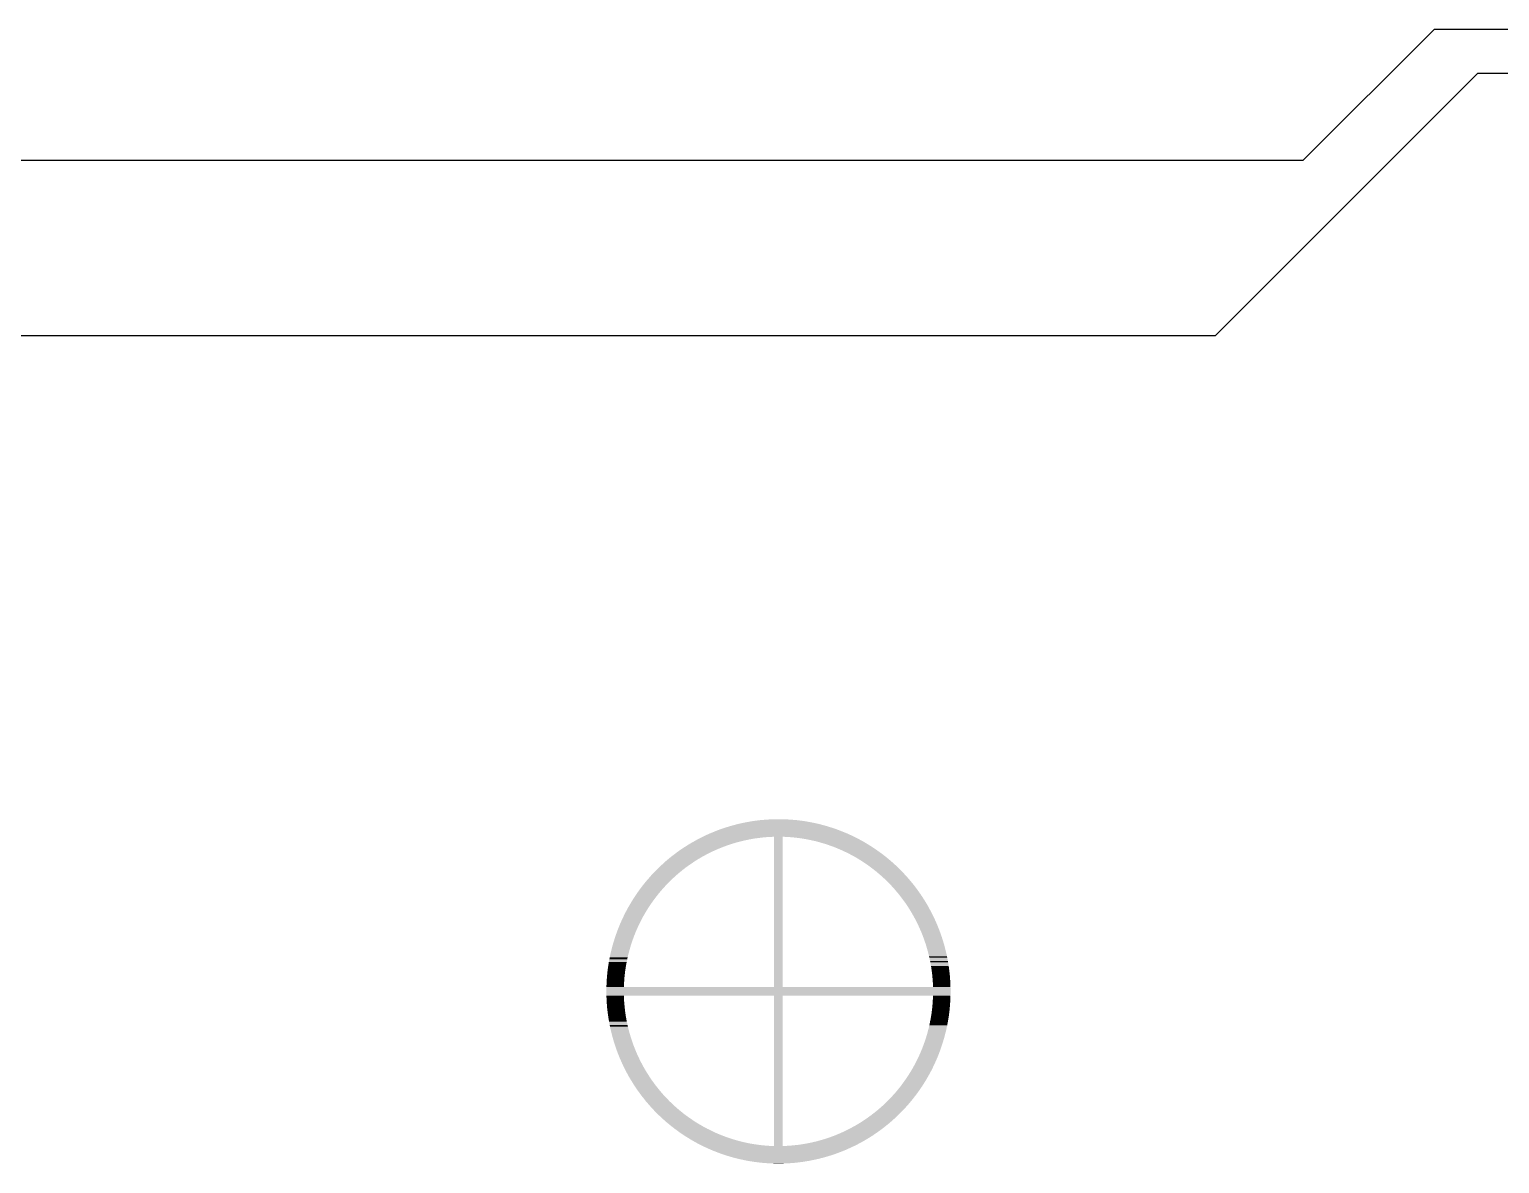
# Model space of a CAD drawing. Extents: x 295 to 953, y 10 to 290.
# Drawn here: x 728.5 to 749.86, y 112.92 to 129.39 of the extents above; entities that cross this region are included whole.
import ezdxf

# ---------------------------------------------------------------- set-up
doc = ezdxf.new("R2010")
doc.units = 0
doc.header["$LTSCALE"] = 5
doc.header["$MEASUREMENT"] = 0
doc.layers.get('0').update_dxf_attribs({"linetype": 'CONTINUOUS', "lineweight": 25})
doc.layers.add('DV-ABPB-A4_BOT', color=7, linetype='CONTINUOUS')

msp = doc.modelspace()

# ---------------------------------------------------------------- linework, layer by layer
at = {"color": 7}
for points in [[(739.592, 117.91), (739.533, 117.914), (739.182, 117.91), (739.236, 117.914)], [(739.533, 117.914), (739.521, 117.915), (739.236, 117.914), (739.254, 117.915)], [(739.521, 117.915), (739.46, 117.918), (739.254, 117.915), (739.307, 117.918)], [(739.46, 117.918), (739.45, 117.918), (739.307, 117.918), (739.331, 117.918)], [(739.45, 117.918), (739.378, 117.919), (739.331, 117.918), (739.378, 117.919)], [(740.416, 117.697), (740.364, 117.72), (738.356, 117.697), (738.407, 117.72)], [(740.364, 117.72), (740.351, 117.725), (738.407, 117.72), (738.421, 117.725)], [(740.351, 117.725), (740.298, 117.746), (738.421, 117.725), (738.473, 117.746)], [(740.298, 117.746), (740.284, 117.752), (738.473, 117.746), (738.487, 117.752)], [(740.284, 117.752), (740.231, 117.772), (738.487, 117.752), (738.54, 117.772)], [(740.231, 117.772), (740.217, 117.777), (738.54, 117.772), (738.554, 117.777)], [(740.217, 117.777), (740.163, 117.795), (738.554, 117.777), (738.607, 117.795)], [(740.163, 117.795), (740.15, 117.799), (738.607, 117.795), (738.622, 117.799)], [(740.15, 117.799), (740.095, 117.816), (738.622, 117.799), (738.675, 117.816)], [(740.095, 117.816), (740.082, 117.82), (738.675, 117.816), (738.69, 117.82)], [(740.082, 117.82), (740.027, 117.835), (738.69, 117.82), (738.744, 117.835)], [(740.027, 117.835), (740.013, 117.839), (738.744, 117.835), (738.759, 117.839)], [(740.013, 117.839), (739.957, 117.853), (738.759, 117.839), (738.813, 117.853)], [(739.957, 117.853), (739.944, 117.856), (738.813, 117.853), (738.828, 117.856)], [(739.944, 117.856), (739.888, 117.868), (738.828, 117.856), (738.883, 117.868)], [(739.888, 117.868), (739.874, 117.871), (738.883, 117.868), (738.898, 117.871)], [(739.874, 117.871), (739.818, 117.881), (738.898, 117.871), (738.953, 117.881)], [(739.818, 117.881), (739.804, 117.884), (738.953, 117.881), (738.968, 117.884)], [(739.804, 117.884), (739.747, 117.893), (738.968, 117.884), (739.023, 117.893)], [(739.747, 117.893), (739.734, 117.895), (739.023, 117.893), (739.039, 117.895)], [(739.734, 117.895), (739.676, 117.902), (739.039, 117.895), (739.094, 117.902)], [(739.676, 117.902), (739.663, 117.904), (739.094, 117.902), (739.11, 117.904)], [(739.663, 117.904), (739.605, 117.909), (739.11, 117.904), (739.165, 117.909)], [(739.605, 117.909), (739.592, 117.91), (739.165, 117.909), (739.182, 117.91)], [(738.493, 117.48), (738.511, 117.488), (737.97, 117.48), (737.982, 117.488)], [(738.511, 117.488), (738.574, 117.513), (737.982, 117.488), (738.02, 117.513)], [(738.574, 117.513), (738.591, 117.519), (738.02, 117.513), (738.03, 117.519)], [(738.591, 117.519), (738.637, 117.537), (738.03, 117.519), (738.057, 117.537)], [(738.637, 117.537), (738.698, 117.557), (738.057, 117.537), (738.09, 117.557)], [(738.698, 117.557), (738.701, 117.558), (738.09, 117.557), (738.092, 117.558)], [(738.701, 117.558), (738.766, 117.578), (738.092, 117.558), (738.125, 117.578)], [(738.766, 117.578), (738.823, 117.593), (738.125, 117.578), (738.152, 117.593)], [(738.823, 117.593), (738.831, 117.595), (738.152, 117.593), (738.156, 117.595)], [(738.831, 117.595), (738.897, 117.611), (738.156, 117.595), (738.184, 117.611)], [(738.897, 117.611), (738.963, 117.625), (738.184, 117.611), (738.209, 117.625)], [(738.963, 117.625), (738.979, 117.628), (738.209, 117.625), (738.214, 117.628)], [(738.979, 117.628), (739.03, 117.637), (738.214, 117.628), (738.232, 117.637)], [(739.03, 117.637), (739.097, 117.646), (738.232, 117.637), (738.251, 117.646)], [(739.097, 117.646), (739.164, 117.654), (738.251, 117.646), (738.266, 117.654)], [(739.164, 117.654), (739.231, 117.66), (738.266, 117.654), (738.277, 117.66)], [(739.231, 117.66), (739.239, 117.66), (738.277, 117.66), (738.278, 117.66)], [(739.239, 117.66), (739.298, 117.663), (738.278, 117.66), (738.284, 117.663)], [(739.298, 117.663), (739.322, 117.664), (738.284, 117.663), (738.286, 117.664)], [(740.485, 117.664), (740.48, 117.667), (738.286, 117.664), (738.291, 117.667)], [(740.48, 117.667), (740.429, 117.691), (738.291, 117.667), (738.342, 117.691)], [(740.429, 117.691), (740.416, 117.697), (738.342, 117.691), (738.356, 117.697)], [(739.449, 115.482), (739.449, 117.664), (739.322, 115.482), (739.322, 117.664)], [(740.491, 117.661), (740.485, 117.664), (739.517, 117.661), (739.449, 117.664)], [(740.501, 117.656), (740.491, 117.661), (739.584, 117.656), (739.517, 117.661)], [(740.515, 117.649), (740.501, 117.656), (739.651, 117.649), (739.584, 117.656)], [(740.533, 117.64), (740.515, 117.649), (739.718, 117.64), (739.651, 117.649)], [(740.544, 117.634), (740.533, 117.64), (739.753, 117.634), (739.718, 117.64)], [(740.554, 117.629), (740.544, 117.634), (739.785, 117.629), (739.753, 117.634)], [(740.578, 117.616), (740.554, 117.629), (739.851, 117.616), (739.785, 117.629)], [(740.606, 117.601), (740.578, 117.616), (739.917, 117.601), (739.851, 117.616)], [(740.607, 117.601), (740.606, 117.601), (739.92, 117.601), (739.917, 117.601)], [(740.635, 117.584), (740.607, 117.601), (739.982, 117.584), (739.92, 117.601)], [(740.668, 117.565), (740.635, 117.584), (740.047, 117.565), (739.982, 117.584)], [(740.668, 117.565), (740.668, 117.565), (740.049, 117.565), (740.047, 117.565)], [(740.701, 117.544), (740.668, 117.565), (740.112, 117.544), (740.049, 117.565)], [(740.729, 117.527), (740.701, 117.544), (740.159, 117.527), (740.112, 117.544)], [(740.738, 117.522), (740.729, 117.527), (740.175, 117.522), (740.159, 117.527)], [(740.775, 117.497), (740.738, 117.522), (740.238, 117.497), (740.175, 117.522)], [(740.789, 117.488), (740.775, 117.497), (740.258, 117.488), (740.238, 117.497)], [(740.814, 117.47), (740.789, 117.488), (740.3, 117.47), (740.258, 117.488)], [(738.098, 117.259), (738.154, 117.297), (737.694, 117.259), (737.736, 117.297)], [(738.154, 117.297), (738.167, 117.306), (737.736, 117.297), (737.745, 117.306)], [(738.167, 117.306), (738.211, 117.334), (737.745, 117.306), (737.778, 117.334)], [(738.211, 117.334), (738.242, 117.352), (737.778, 117.334), (737.799, 117.352)], [(738.242, 117.352), (738.269, 117.368), (737.799, 117.352), (737.82, 117.368)], [(738.269, 117.368), (738.32, 117.396), (737.82, 117.368), (737.855, 117.396)], [(738.32, 117.396), (738.328, 117.401), (737.855, 117.396), (737.862, 117.401)], [(738.328, 117.401), (738.389, 117.432), (737.862, 117.401), (737.903, 117.432)], [(738.389, 117.432), (738.404, 117.439), (737.903, 117.432), (737.912, 117.439)], [(738.404, 117.439), (738.45, 117.461), (737.912, 117.439), (737.943, 117.461)], [(738.45, 117.461), (738.493, 117.48), (737.943, 117.461), (737.97, 117.48)], [(740.847, 117.447), (740.814, 117.47), (740.35, 117.447), (740.3, 117.47)], [(740.854, 117.442), (740.847, 117.447), (740.361, 117.442), (740.35, 117.447)], [(740.895, 117.412), (740.854, 117.442), (740.422, 117.412), (740.361, 117.442)], [(740.904, 117.405), (740.895, 117.412), (740.434, 117.405), (740.422, 117.412)], [(740.936, 117.38), (740.904, 117.405), (740.481, 117.38), (740.434, 117.405)], [(740.96, 117.361), (740.936, 117.38), (740.514, 117.361), (740.481, 117.38)], [(740.978, 117.346), (740.96, 117.361), (740.54, 117.346), (740.514, 117.361)], [(741.015, 117.315), (740.978, 117.346), (740.589, 117.315), (740.54, 117.346)], [(741.021, 117.31), (741.015, 117.315), (740.597, 117.31), (740.589, 117.315)], [(741.063, 117.273), (741.021, 117.31), (740.654, 117.273), (740.597, 117.31)], [(741.068, 117.268), (741.063, 117.273), (740.661, 117.268), (740.654, 117.273)], [(737.845, 117.053), (737.887, 117.092), (737.494, 117.053), (737.528, 117.092)], [(737.887, 117.092), (737.904, 117.107), (737.528, 117.092), (737.541, 117.107)], [(737.904, 117.107), (737.938, 117.136), (737.541, 117.107), (737.569, 117.136)], [(737.938, 117.136), (737.965, 117.158), (737.569, 117.136), (737.59, 117.158)], [(737.965, 117.158), (737.99, 117.179), (737.59, 117.158), (737.61, 117.179)], [(737.99, 117.179), (738.029, 117.209), (737.61, 117.179), (737.64, 117.209)], [(738.029, 117.209), (738.043, 117.22), (737.64, 117.209), (737.652, 117.22)], [(738.043, 117.22), (738.096, 117.258), (737.652, 117.22), (737.692, 117.258)], [(738.096, 117.258), (738.098, 117.259), (737.692, 117.258), (737.694, 117.259)], [(741.105, 117.234), (741.068, 117.268), (740.709, 117.234), (740.661, 117.268)], [(741.121, 117.219), (741.105, 117.234), (740.728, 117.219), (740.709, 117.234)], [(741.147, 117.193), (741.121, 117.219), (740.763, 117.193), (740.728, 117.219)], [(741.171, 117.169), (741.147, 117.193), (740.793, 117.169), (740.763, 117.193)], [(741.188, 117.151), (741.171, 117.169), (740.816, 117.151), (740.793, 117.169)], [(741.22, 117.117), (741.188, 117.151), (740.855, 117.117), (740.816, 117.151)], [(741.229, 117.107), (741.22, 117.117), (740.867, 117.107), (740.855, 117.117)], [(741.268, 117.064), (741.229, 117.107), (740.914, 117.064), (740.867, 117.107)], [(741.27, 117.062), (741.268, 117.064), (740.917, 117.062), (740.914, 117.064)], [(741.31, 117.015), (741.27, 117.062), (740.966, 117.015), (740.917, 117.062)], [(737.636, 116.827), (737.653, 116.848), (737.32, 116.827), (737.334, 116.848)], [(737.653, 116.848), (737.685, 116.886), (737.334, 116.848), (737.361, 116.886)], [(737.685, 116.886), (737.697, 116.9), (737.361, 116.886), (737.371, 116.9)], [(737.697, 116.9), (737.736, 116.943), (737.371, 116.9), (737.403, 116.943)], [(737.736, 116.943), (737.742, 116.95), (737.403, 116.943), (737.409, 116.95)], [(737.742, 116.95), (737.789, 116.999), (737.409, 116.95), (737.448, 116.999)], [(737.789, 116.999), (737.837, 117.046), (737.448, 116.999), (737.487, 117.046)], [(737.837, 117.046), (737.845, 117.053), (737.487, 117.046), (737.494, 117.053)], [(741.314, 117.01), (741.31, 117.015), (740.971, 117.01), (740.966, 117.015)], [(741.349, 116.967), (741.314, 117.01), (741.013, 116.967), (740.971, 117.01)], [(741.359, 116.955), (741.349, 116.967), (741.025, 116.955), (741.013, 116.967)], [(741.387, 116.917), (741.359, 116.955), (741.059, 116.917), (741.025, 116.955)], [(741.402, 116.898), (741.387, 116.917), (741.076, 116.898), (741.059, 116.917)], [(741.424, 116.866), (741.402, 116.898), (741.103, 116.866), (741.076, 116.898)], [(741.443, 116.84), (741.424, 116.866), (741.125, 116.84), (741.103, 116.866)], [(737.465, 116.583), (737.494, 116.63), (737.173, 116.583), (737.198, 116.63)], [(737.494, 116.63), (737.504, 116.646), (737.198, 116.63), (737.207, 116.646)], [(737.504, 116.646), (737.531, 116.686), (737.207, 116.646), (737.231, 116.686)], [(737.531, 116.686), (737.546, 116.707), (737.231, 116.686), (737.243, 116.707)], [(737.546, 116.707), (737.57, 116.741), (737.243, 116.707), (737.264, 116.741)], [(737.57, 116.741), (737.59, 116.768), (737.264, 116.741), (737.281, 116.768)], [(737.59, 116.768), (737.611, 116.795), (737.281, 116.768), (737.299, 116.795)], [(737.611, 116.795), (737.636, 116.827), (737.299, 116.795), (737.32, 116.827)], [(741.46, 116.814), (741.443, 116.84), (741.146, 116.814), (741.125, 116.84)], [(741.483, 116.78), (741.46, 116.814), (741.172, 116.78), (741.146, 116.814)], [(741.495, 116.76), (741.483, 116.78), (741.187, 116.76), (741.172, 116.78)], [(741.521, 116.72), (741.495, 116.76), (741.216, 116.72), (741.187, 116.76)], [(741.529, 116.706), (741.521, 116.72), (741.227, 116.706), (741.216, 116.72)], [(741.557, 116.659), (741.529, 116.706), (741.259, 116.659), (741.227, 116.706)], [(741.562, 116.65), (741.557, 116.659), (741.265, 116.65), (741.259, 116.659)], [(741.591, 116.596), (741.562, 116.65), (741.299, 116.596), (741.265, 116.65)], [(737.362, 116.394), (737.392, 116.455), (737.083, 116.394), (737.11, 116.455)], [(737.393, 116.455), (737.424, 116.514), (737.11, 116.455), (737.138, 116.514)], [(737.424, 116.514), (737.428, 116.52), (737.138, 116.514), (737.141, 116.52)], [(737.428, 116.52), (737.458, 116.572), (737.141, 116.52), (737.167, 116.572)], [(737.458, 116.572), (737.465, 116.583), (737.167, 116.572), (737.173, 116.583)], [(741.593, 116.593), (741.591, 116.596), (741.301, 116.593), (741.299, 116.596)], [(741.623, 116.535), (741.593, 116.593), (741.335, 116.535), (741.301, 116.593)], [(741.624, 116.533), (741.623, 116.535), (741.336, 116.533), (741.335, 116.535)], [(741.652, 116.475), (741.624, 116.533), (741.368, 116.475), (741.336, 116.533)], [(741.655, 116.469), (741.652, 116.475), (741.371, 116.469), (741.368, 116.475)], [(741.679, 116.415), (741.655, 116.469), (741.399, 116.415), (741.371, 116.469)], [(737.276, 116.19), (737.282, 116.208), (737.007, 116.19), (737.013, 116.208)], [(737.282, 116.208), (737.302, 116.257), (737.013, 116.208), (737.03, 116.257)], [(737.302, 116.257), (737.307, 116.271), (737.03, 116.257), (737.035, 116.271)], [(737.307, 116.271), (737.33, 116.324), (737.035, 116.271), (737.055, 116.324)], [(737.33, 116.324), (737.334, 116.333), (737.055, 116.324), (737.058, 116.333)], [(737.334, 116.333), (737.36, 116.39), (737.058, 116.333), (737.082, 116.39)], [(737.36, 116.39), (737.362, 116.394), (737.082, 116.39), (737.083, 116.394)], [(741.684, 116.404), (741.679, 116.415), (741.405, 116.404), (741.399, 116.415)], [(741.704, 116.354), (741.684, 116.404), (741.428, 116.354), (741.405, 116.404)], [(741.711, 116.338), (741.704, 116.354), (741.435, 116.338), (741.428, 116.354)], [(741.728, 116.293), (741.711, 116.338), (741.455, 116.293), (741.435, 116.338)], [(741.736, 116.271), (741.728, 116.293), (741.464, 116.271), (741.455, 116.293)], [(741.751, 116.23), (741.736, 116.271), (741.481, 116.23), (741.464, 116.271)], [(741.76, 116.204), (741.751, 116.23), (741.49, 116.204), (741.481, 116.23)], [(741.771, 116.167), (741.76, 116.204), (741.504, 116.167), (741.49, 116.204)], [(737.212, 115.984), (737.22, 116.015), (736.95, 115.984), (736.958, 116.015)], [(737.22, 116.015), (737.231, 116.053), (736.958, 116.015), (736.967, 116.053)], [(737.231, 116.053), (737.239, 116.08), (736.967, 116.053), (736.974, 116.08)], [(737.239, 116.08), (737.252, 116.122), (736.974, 116.08), (736.986, 116.122)], [(737.252, 116.122), (737.26, 116.144), (736.986, 116.122), (736.993, 116.144)], [(737.26, 116.144), (737.276, 116.19), (736.993, 116.144), (737.007, 116.19)], [(741.781, 116.136), (741.771, 116.167), (741.514, 116.136), (741.504, 116.167)], [(741.791, 116.103), (741.781, 116.136), (741.526, 116.103), (741.514, 116.136)], [(741.801, 116.067), (741.791, 116.103), (741.536, 116.067), (741.526, 116.103)], [(741.808, 116.038), (741.801, 116.067), (741.545, 116.038), (741.536, 116.067)], [(741.818, 115.998), (741.808, 116.038), (741.556, 115.998), (741.545, 116.038)], [(741.824, 115.973), (741.818, 115.998), (741.563, 115.973), (741.556, 115.998)], [(737.167, 115.774), (737.175, 115.818), (736.91, 115.774), (736.917, 115.818)], [(737.175, 115.818), (737.18, 115.844), (736.917, 115.818), (736.921, 115.844)], [(737.18, 115.844), (737.188, 115.884), (736.921, 115.844), (736.929, 115.884)], [(737.188, 115.884), (737.195, 115.914), (736.929, 115.884), (736.935, 115.914)], [(737.195, 115.914), (737.203, 115.95), (736.935, 115.914), (736.942, 115.95)], [(737.203, 115.95), (737.212, 115.984), (736.942, 115.95), (736.95, 115.984)], [(741.834, 115.928), (741.824, 115.973), (741.573, 115.928), (741.563, 115.973)], [(741.838, 115.907), (741.834, 115.928), (741.578, 115.907), (741.573, 115.928)], [(741.847, 115.858), (741.838, 115.907), (741.589, 115.858), (741.578, 115.907)], [(741.85, 115.841), (741.847, 115.858), (741.592, 115.841), (741.589, 115.858)], [(741.859, 115.788), (741.85, 115.841), (741.601, 115.788), (741.592, 115.841)], [(741.861, 115.774), (741.859, 115.788), (741.604, 115.774), (741.601, 115.788)], [(737.144, 115.561), (737.148, 115.617), (736.889, 115.561), (736.893, 115.617)], [(737.148, 115.617), (737.149, 115.632), (736.893, 115.617), (736.894, 115.632)], [(737.149, 115.632), (737.155, 115.684), (736.894, 115.632), (736.899, 115.684)], [(737.155, 115.684), (737.157, 115.703), (736.899, 115.684), (736.901, 115.703)], [(737.157, 115.703), (737.164, 115.751), (736.901, 115.703), (736.907, 115.751)], [(737.164, 115.751), (737.167, 115.774), (736.907, 115.751), (736.91, 115.774)], [(741.868, 115.717), (741.861, 115.774), (741.612, 115.717), (741.604, 115.774)], [(741.869, 115.707), (741.868, 115.717), (741.614, 115.707), (741.612, 115.717)], [(741.876, 115.647), (741.869, 115.707), (741.621, 115.647), (741.614, 115.707)], [(741.876, 115.64), (741.876, 115.647), (741.621, 115.64), (741.621, 115.647)], [(741.881, 115.576), (741.876, 115.64), (741.627, 115.576), (741.621, 115.64)], [(741.881, 115.573), (741.881, 115.576), (741.627, 115.573), (741.627, 115.576)], [(741.885, 115.505), (741.881, 115.573), (741.631, 115.505), (741.627, 115.573)], [(741.886, 115.433), (741.885, 115.482), (736.885, 115.433), (736.886, 115.482)], [(741.886, 115.418), (741.886, 115.433), (736.885, 115.418), (736.885, 115.433)], [(741.886, 115.404), (741.886, 115.418), (736.885, 115.404), (736.885, 115.418)], [(741.885, 115.355), (741.886, 115.404), (736.886, 115.355), (736.885, 115.404)], [(737.14, 115.49), (737.143, 115.549), (736.886, 115.49), (736.889, 115.549)], [(737.14, 115.482), (737.14, 115.49), (736.886, 115.482), (736.886, 115.49)], [(737.141, 115.332), (737.14, 115.355), (736.886, 115.332), (736.886, 115.355)], [(737.143, 115.549), (737.144, 115.561), (736.889, 115.549), (736.889, 115.561)], [(739.449, 113.173), (739.449, 115.355), (739.322, 113.173), (739.322, 115.355)], [(741.885, 115.504), (741.885, 115.505), (741.631, 115.504), (741.631, 115.505)], [(741.885, 115.482), (741.885, 115.504), (741.631, 115.482), (741.631, 115.504)], [(741.885, 115.347), (741.885, 115.355), (741.631, 115.347), (741.631, 115.355)], [(737.141, 115.331), (737.141, 115.332), (736.887, 115.331), (736.886, 115.332)], [(737.144, 115.264), (737.141, 115.331), (736.89, 115.264), (736.887, 115.331)], [(737.145, 115.261), (737.144, 115.264), (736.89, 115.261), (736.89, 115.264)], [(737.15, 115.196), (737.145, 115.261), (736.895, 115.196), (736.89, 115.261)], [(737.151, 115.19), (737.15, 115.196), (736.895, 115.19), (736.895, 115.196)], [(737.158, 115.129), (737.151, 115.19), (736.902, 115.129), (736.895, 115.19)], [(741.87, 115.134), (741.872, 115.153), (741.614, 115.134), (741.617, 115.153)], [(741.872, 115.153), (741.877, 115.205), (741.617, 115.153), (741.622, 115.205)], [(741.877, 115.205), (741.878, 115.22), (741.622, 115.205), (741.623, 115.22)], [(741.878, 115.22), (741.882, 115.276), (741.623, 115.22), (741.628, 115.276)], [(741.883, 115.287), (741.885, 115.347), (741.628, 115.287), (741.631, 115.347)], [(741.882, 115.276), (741.883, 115.287), (741.628, 115.276), (741.628, 115.287)], [(737.159, 115.119), (737.158, 115.129), (736.903, 115.119), (736.902, 115.129)], [(737.167, 115.062), (737.159, 115.119), (736.911, 115.062), (736.903, 115.119)], [(737.17, 115.048), (737.167, 115.062), (736.913, 115.048), (736.911, 115.062)], [(737.179, 114.996), (737.17, 115.048), (736.921, 114.996), (736.913, 115.048)], [(737.183, 114.978), (737.179, 114.996), (736.924, 114.978), (736.921, 114.996)], [(737.193, 114.93), (737.183, 114.978), (736.933, 114.93), (736.924, 114.978)], [(737.198, 114.908), (737.193, 114.93), (736.938, 114.908), (736.933, 114.93)], [(741.829, 114.887), (741.837, 114.923), (741.569, 114.887), (741.577, 114.923)], [(741.837, 114.923), (741.842, 114.953), (741.577, 114.923), (741.584, 114.953)], [(741.842, 114.953), (741.85, 114.993), (741.584, 114.953), (741.591, 114.993)], [(741.85, 114.993), (741.854, 115.019), (741.591, 114.993), (741.597, 115.019)], [(741.854, 115.019), (741.861, 115.063), (741.597, 115.019), (741.604, 115.063)], [(741.861, 115.063), (741.864, 115.086), (741.604, 115.063), (741.608, 115.086)], [(741.864, 115.086), (741.87, 115.134), (741.608, 115.086), (741.614, 115.134)], [(737.208, 114.864), (737.198, 114.908), (736.947, 114.864), (736.938, 114.908)], [(737.215, 114.839), (737.208, 114.864), (736.953, 114.839), (736.947, 114.864)], [(737.226, 114.799), (737.215, 114.839), (736.963, 114.799), (736.953, 114.839)], [(737.235, 114.77), (737.226, 114.799), (736.971, 114.77), (736.963, 114.799)], [(737.246, 114.734), (737.235, 114.77), (736.981, 114.734), (736.971, 114.77)], [(737.257, 114.701), (737.246, 114.734), (736.99, 114.701), (736.981, 114.734)], [(741.778, 114.692), (741.785, 114.715), (741.512, 114.692), (741.519, 114.715)], [(741.785, 114.715), (741.797, 114.757), (741.519, 114.715), (741.533, 114.757)], [(741.797, 114.757), (741.804, 114.784), (741.533, 114.757), (741.541, 114.784)], [(741.804, 114.784), (741.814, 114.822), (741.541, 114.784), (741.552, 114.822)], [(741.814, 114.822), (741.822, 114.853), (741.552, 114.822), (741.56, 114.853)], [(741.822, 114.853), (741.829, 114.887), (741.56, 114.853), (741.569, 114.887)], [(737.267, 114.67), (737.257, 114.701), (737, 114.67), (736.99, 114.701)], [(737.281, 114.633), (737.267, 114.67), (737.012, 114.633), (737, 114.67)], [(737.291, 114.607), (737.281, 114.633), (737.021, 114.607), (737.012, 114.633)], [(737.307, 114.566), (737.291, 114.607), (737.035, 114.566), (737.021, 114.607)], [(737.316, 114.544), (737.307, 114.566), (737.043, 114.544), (737.035, 114.566)], [(737.336, 114.499), (737.316, 114.544), (737.06, 114.499), (737.043, 114.544)], [(737.343, 114.482), (737.336, 114.499), (737.067, 114.482), (737.06, 114.499)], [(741.69, 114.447), (741.713, 114.504), (741.411, 114.447), (741.438, 114.504)], [(741.713, 114.504), (741.717, 114.513), (741.438, 114.504), (741.442, 114.513)], [(741.717, 114.513), (741.736, 114.566), (741.442, 114.513), (741.464, 114.566)], [(741.736, 114.566), (741.741, 114.579), (741.464, 114.566), (741.47, 114.579)], [(741.741, 114.579), (741.758, 114.629), (741.47, 114.579), (741.489, 114.629)], [(741.758, 114.629), (741.764, 114.647), (741.489, 114.629), (741.495, 114.647)], [(741.764, 114.647), (741.778, 114.692), (741.495, 114.647), (741.512, 114.692)], [(737.367, 114.433), (737.343, 114.482), (737.087, 114.433), (737.067, 114.482)], [(737.372, 114.421), (737.367, 114.433), (737.093, 114.421), (737.087, 114.433)], [(737.4, 114.368), (737.372, 114.421), (737.116, 114.368), (737.093, 114.421)], [(737.403, 114.361), (737.4, 114.368), (737.12, 114.361), (737.116, 114.368)], [(737.435, 114.304), (737.403, 114.361), (737.147, 114.304), (737.12, 114.361)], [(737.436, 114.302), (737.435, 114.304), (737.148, 114.302), (737.147, 114.304)], [(737.47, 114.244), (737.436, 114.302), (737.178, 114.244), (737.148, 114.302)], [(741.604, 114.264), (741.631, 114.317), (741.313, 114.264), (741.344, 114.317)], [(741.631, 114.317), (741.633, 114.323), (741.344, 114.317), (741.347, 114.323)], [(741.633, 114.323), (741.661, 114.381), (741.347, 114.323), (741.379, 114.381)], [(741.661, 114.382), (741.688, 114.442), (741.379, 114.382), (741.409, 114.442)], [(741.661, 114.381), (741.661, 114.382), (741.379, 114.381), (741.379, 114.382)], [(741.688, 114.442), (741.69, 114.447), (741.409, 114.442), (741.411, 114.447)], [(737.473, 114.24), (737.47, 114.244), (737.18, 114.24), (737.178, 114.244)], [(737.507, 114.187), (737.473, 114.24), (737.209, 114.187), (737.18, 114.24)], [(737.513, 114.178), (737.507, 114.187), (737.214, 114.178), (737.209, 114.187)], [(737.544, 114.131), (737.513, 114.178), (737.242, 114.131), (737.214, 114.178)], [(737.555, 114.117), (737.544, 114.131), (737.251, 114.117), (737.242, 114.131)], [(737.584, 114.076), (737.555, 114.117), (737.276, 114.076), (737.251, 114.117)], [(737.599, 114.056), (737.584, 114.076), (737.289, 114.056), (737.276, 114.076)], [(741.473, 114.041), (741.491, 114.069), (741.161, 114.041), (741.181, 114.069)], [(741.491, 114.069), (741.507, 114.095), (741.181, 114.069), (741.201, 114.095)], [(741.507, 114.095), (741.528, 114.129), (741.201, 114.095), (741.225, 114.129)], [(741.528, 114.129), (741.541, 114.15), (741.225, 114.129), (741.24, 114.15)], [(741.541, 114.15), (741.564, 114.191), (741.24, 114.15), (741.267, 114.191)], [(741.564, 114.191), (741.573, 114.207), (741.267, 114.191), (741.278, 114.207)], [(741.573, 114.207), (741.598, 114.253), (741.278, 114.207), (741.306, 114.253)], [(741.598, 114.253), (741.604, 114.264), (741.306, 114.253), (741.313, 114.264)], [(737.625, 114.023), (737.599, 114.056), (737.311, 114.023), (737.289, 114.056)], [(737.646, 113.997), (737.625, 114.023), (737.328, 113.997), (737.311, 114.023)], [(737.668, 113.97), (737.646, 113.997), (737.347, 113.97), (737.328, 113.997)], [(737.695, 113.939), (737.668, 113.97), (737.37, 113.939), (737.347, 113.97)], [(737.712, 113.919), (737.695, 113.939), (737.384, 113.919), (737.37, 113.939)], [(737.747, 113.882), (737.712, 113.919), (737.413, 113.882), (737.384, 113.919)], [(737.758, 113.87), (737.747, 113.882), (737.423, 113.87), (737.413, 113.882)], [(737.8, 113.826), (737.758, 113.87), (737.457, 113.826), (737.423, 113.87)], [(741.324, 113.838), (741.362, 113.887), (740.983, 113.838), (741.029, 113.887)], [(741.362, 113.887), (741.368, 113.894), (741.029, 113.887), (741.036, 113.894)], [(741.368, 113.894), (741.4, 113.937), (741.036, 113.894), (741.075, 113.937)], [(741.4, 113.937), (741.41, 113.951), (741.075, 113.937), (741.087, 113.951)], [(741.41, 113.951), (741.437, 113.988), (741.087, 113.951), (741.118, 113.988)], [(741.437, 113.988), (741.451, 114.009), (741.118, 113.988), (741.135, 114.009)], [(741.451, 114.009), (741.473, 114.041), (741.135, 114.009), (741.161, 114.041)], [(737.805, 113.821), (737.8, 113.826), (737.461, 113.821), (737.457, 113.826)], [(737.854, 113.775), (737.805, 113.821), (737.501, 113.775), (737.461, 113.821)], [(737.857, 113.772), (737.854, 113.775), (737.503, 113.772), (737.501, 113.775)], [(737.904, 113.729), (737.857, 113.772), (737.542, 113.729), (737.503, 113.772)], [(737.916, 113.719), (737.904, 113.729), (737.551, 113.719), (737.542, 113.729)], [(737.956, 113.685), (737.916, 113.719), (737.583, 113.685), (737.551, 113.719)], [(737.978, 113.668), (737.956, 113.685), (737.6, 113.668), (737.583, 113.685)], [(738.008, 113.643), (737.978, 113.668), (737.625, 113.643), (737.6, 113.668)], [(738.043, 113.617), (738.008, 113.643), (737.651, 113.617), (737.625, 113.643)], [(741.131, 113.628), (741.161, 113.658), (740.742, 113.628), (740.781, 113.658)], [(741.161, 113.658), (741.181, 113.678), (740.781, 113.658), (740.806, 113.678)], [(741.181, 113.678), (741.203, 113.701), (740.806, 113.678), (740.834, 113.701)], [(741.203, 113.701), (741.23, 113.73), (740.834, 113.701), (740.868, 113.73)], [(741.23, 113.73), (741.244, 113.745), (740.868, 113.73), (740.885, 113.745)], [(741.244, 113.745), (741.278, 113.783), (740.885, 113.745), (740.926, 113.783)], [(741.278, 113.783), (741.284, 113.791), (740.926, 113.783), (740.934, 113.791)], [(741.284, 113.791), (741.324, 113.838), (740.934, 113.791), (740.982, 113.838)], [(741.324, 113.838), (741.324, 113.838), (740.982, 113.838), (740.983, 113.838)], [(738.062, 113.603), (738.043, 113.617), (737.666, 113.603), (737.651, 113.617)], [(738.111, 113.569), (738.062, 113.603), (737.703, 113.569), (737.666, 113.603)], [(738.118, 113.564), (738.111, 113.569), (737.708, 113.564), (737.703, 113.569)], [(738.174, 113.526), (738.118, 113.564), (737.751, 113.526), (737.708, 113.564)], [(738.182, 113.521), (738.174, 113.526), (737.756, 113.521), (737.751, 113.526)], [(738.231, 113.491), (738.182, 113.521), (737.793, 113.491), (737.756, 113.521)], [(738.257, 113.476), (738.231, 113.491), (737.811, 113.476), (737.793, 113.491)], [(738.29, 113.457), (738.257, 113.476), (737.835, 113.457), (737.811, 113.476)], [(738.337, 113.432), (738.29, 113.457), (737.867, 113.432), (737.835, 113.457)], [(738.349, 113.425), (738.337, 113.432), (737.876, 113.425), (737.867, 113.432)], [(740.869, 113.405), (740.91, 113.436), (740.383, 113.405), (740.443, 113.436)], [(740.91, 113.436), (740.916, 113.441), (740.443, 113.436), (740.451, 113.441)], [(740.916, 113.441), (740.951, 113.469), (740.451, 113.441), (740.502, 113.469)], [(740.951, 113.469), (740.972, 113.485), (740.502, 113.469), (740.53, 113.485)], [(740.972, 113.485), (740.993, 113.503), (740.53, 113.485), (740.56, 113.503)], [(740.993, 113.503), (741.026, 113.531), (740.56, 113.503), (740.604, 113.531)], [(741.026, 113.531), (741.035, 113.539), (740.604, 113.531), (740.617, 113.539)], [(741.035, 113.539), (741.078, 113.577), (740.617, 113.539), (740.673, 113.577)], [(741.078, 113.577), (741.079, 113.579), (740.673, 113.577), (740.675, 113.579)], [(741.079, 113.579), (741.12, 113.617), (740.675, 113.579), (740.728, 113.617)], [(741.12, 113.617), (741.131, 113.628), (740.728, 113.617), (740.742, 113.628)], [(738.41, 113.395), (738.349, 113.425), (737.917, 113.395), (737.876, 113.425)], [(738.422, 113.389), (738.41, 113.395), (737.924, 113.389), (737.917, 113.395)], [(738.471, 113.366), (738.422, 113.389), (737.957, 113.366), (737.924, 113.389)], [(738.513, 113.348), (738.471, 113.366), (737.983, 113.348), (737.957, 113.366)], [(738.533, 113.34), (738.513, 113.348), (737.996, 113.34), (737.983, 113.348)], [(738.596, 113.315), (738.533, 113.34), (738.033, 113.315), (737.996, 113.34)], [(738.612, 113.309), (738.596, 113.315), (738.042, 113.309), (738.033, 113.315)], [(738.66, 113.292), (738.612, 113.309), (738.07, 113.292), (738.042, 113.309)], [(738.723, 113.272), (738.66, 113.292), (738.103, 113.272), (738.07, 113.292)], [(738.724, 113.271), (738.723, 113.272), (738.104, 113.271), (738.103, 113.272)], [(738.789, 113.252), (738.724, 113.271), (738.136, 113.252), (738.104, 113.271)], [(738.852, 113.236), (738.789, 113.252), (738.165, 113.236), (738.136, 113.252)], [(738.854, 113.235), (738.852, 113.236), (738.166, 113.235), (738.165, 113.236)], [(738.92, 113.22), (738.854, 113.235), (738.193, 113.22), (738.166, 113.235)], [(738.986, 113.207), (738.92, 113.22), (738.218, 113.207), (738.193, 113.22)], [(740.562, 113.212), (740.587, 113.225), (739.808, 113.212), (739.874, 113.225)], [(740.587, 113.225), (740.616, 113.241), (739.874, 113.225), (739.94, 113.241)], [(740.616, 113.241), (740.62, 113.243), (739.94, 113.241), (739.948, 113.243)], [(740.62, 113.243), (740.646, 113.259), (739.948, 113.243), (740.005, 113.259)], [(740.646, 113.259), (740.679, 113.278), (740.005, 113.259), (740.07, 113.278)], [(740.679, 113.278), (740.681, 113.279), (740.07, 113.278), (740.073, 113.279)], [(740.681, 113.279), (740.714, 113.3), (740.073, 113.279), (740.134, 113.3)], [(740.714, 113.3), (740.742, 113.317), (740.134, 113.3), (740.18, 113.317)], [(740.742, 113.317), (740.751, 113.323), (740.18, 113.317), (740.197, 113.323)], [(740.751, 113.323), (740.789, 113.349), (740.197, 113.323), (740.26, 113.349)], [(740.789, 113.349), (740.801, 113.357), (740.26, 113.349), (740.278, 113.357)], [(740.801, 113.357), (740.828, 113.376), (740.278, 113.357), (740.322, 113.376)], [(740.828, 113.376), (740.859, 113.398), (740.322, 113.376), (740.368, 113.398)], [(740.859, 113.398), (740.869, 113.405), (740.368, 113.398), (740.383, 113.405)], [(739.018, 113.202), (738.986, 113.207), (738.227, 113.202), (738.218, 113.207)], [(739.053, 113.196), (739.018, 113.202), (738.239, 113.196), (738.227, 113.202)], [(739.12, 113.187), (739.053, 113.196), (738.256, 113.187), (738.239, 113.196)], [(739.187, 113.18), (739.12, 113.187), (738.27, 113.18), (738.256, 113.187)], [(739.255, 113.175), (739.187, 113.18), (738.28, 113.175), (738.27, 113.18)], [(739.322, 113.173), (739.255, 113.175), (738.286, 113.173), (738.28, 113.175)], [(740.48, 113.17), (740.485, 113.173), (738.291, 113.17), (738.286, 113.173)], [(740.429, 113.146), (740.48, 113.17), (738.342, 113.146), (738.291, 113.17)], [(740.415, 113.14), (740.429, 113.146), (738.355, 113.14), (738.342, 113.146)], [(740.364, 113.117), (740.415, 113.14), (738.408, 113.117), (738.355, 113.14)], [(740.35, 113.111), (740.364, 113.117), (738.421, 113.111), (738.408, 113.117)], [(740.298, 113.09), (740.35, 113.111), (738.474, 113.09), (738.421, 113.111)], [(740.284, 113.085), (740.298, 113.09), (738.487, 113.085), (738.474, 113.09)], [(740.231, 113.065), (740.284, 113.085), (738.54, 113.065), (738.487, 113.085)], [(740.217, 113.06), (740.231, 113.065), (738.554, 113.06), (738.54, 113.065)], [(740.164, 113.042), (740.217, 113.06), (738.608, 113.042), (738.554, 113.06)], [(740.149, 113.037), (740.164, 113.042), (738.621, 113.037), (738.608, 113.042)], [(740.096, 113.021), (740.149, 113.037), (738.676, 113.021), (738.621, 113.037)], [(740.081, 113.017), (740.096, 113.021), (738.689, 113.017), (738.676, 113.021)], [(740.027, 113.001), (740.081, 113.017), (738.745, 113.001), (738.689, 113.017)], [(740.012, 112.998), (740.027, 113.001), (738.758, 112.998), (738.745, 113.001)], [(740.485, 113.173), (740.487, 113.173), (739.449, 113.173), (739.473, 113.173)], [(740.487, 113.173), (740.494, 113.177), (739.473, 113.173), (739.532, 113.177)], [(740.494, 113.177), (740.495, 113.177), (739.532, 113.177), (739.54, 113.177)], [(740.495, 113.177), (740.506, 113.183), (739.54, 113.177), (739.608, 113.183)], [(740.506, 113.183), (740.521, 113.19), (739.608, 113.183), (739.675, 113.19)], [(740.521, 113.19), (740.54, 113.2), (739.675, 113.19), (739.742, 113.2)], [(740.54, 113.2), (740.557, 113.209), (739.742, 113.2), (739.793, 113.209)], [(740.557, 113.209), (740.562, 113.212), (739.793, 113.209), (739.808, 113.212)], [(739.958, 112.984), (740.012, 112.998), (738.814, 112.984), (738.758, 112.998)], [(739.943, 112.981), (739.958, 112.984), (738.827, 112.981), (738.814, 112.984)], [(739.889, 112.969), (739.943, 112.981), (738.884, 112.969), (738.827, 112.981)], [(739.873, 112.966), (739.889, 112.969), (738.897, 112.966), (738.884, 112.969)], [(739.819, 112.955), (739.873, 112.966), (738.954, 112.955), (738.897, 112.966)], [(739.803, 112.953), (739.819, 112.955), (738.967, 112.953), (738.954, 112.955)], [(739.748, 112.944), (739.803, 112.953), (739.024, 112.944), (738.967, 112.953)], [(739.732, 112.942), (739.748, 112.944), (739.038, 112.942), (739.024, 112.944)], [(739.677, 112.935), (739.732, 112.942), (739.095, 112.935), (739.038, 112.942)], [(739.661, 112.933), (739.677, 112.935), (739.108, 112.933), (739.095, 112.935)], [(739.607, 112.927), (739.661, 112.933), (739.166, 112.927), (739.108, 112.933)], [(739.59, 112.926), (739.607, 112.927), (739.179, 112.926), (739.166, 112.927)], [(739.535, 112.922), (739.59, 112.926), (739.238, 112.922), (739.179, 112.926)], [(739.517, 112.921), (739.535, 112.922), (739.251, 112.921), (739.238, 112.922)], [(739.464, 112.919), (739.517, 112.921), (739.311, 112.919), (739.251, 112.921)], [(739.44, 112.918), (739.464, 112.919), (739.322, 112.918), (739.311, 112.919)], [(739.393, 112.918), (739.44, 112.918), (739.393, 112.918), (739.322, 112.918)]]:
    msp.add_solid(points, dxfattribs=at)
at = {"layer": 'DV-ABPB-A4_BOT', "color": 7}
for p, q in [((748.911, 129.388), (747.006, 127.483)), ((783.201, 129.388), (748.911, 129.388)), ((745.736, 124.943), (749.546, 128.753)), ((749.546, 128.753), (785.106, 128.753)), ((747.006, 127.483), (716.526, 127.483)), ((716.526, 124.943), (745.736, 124.943))]:
    msp.add_line(p, q, dxfattribs=at)

doc.saveas('drawing.dxf')
